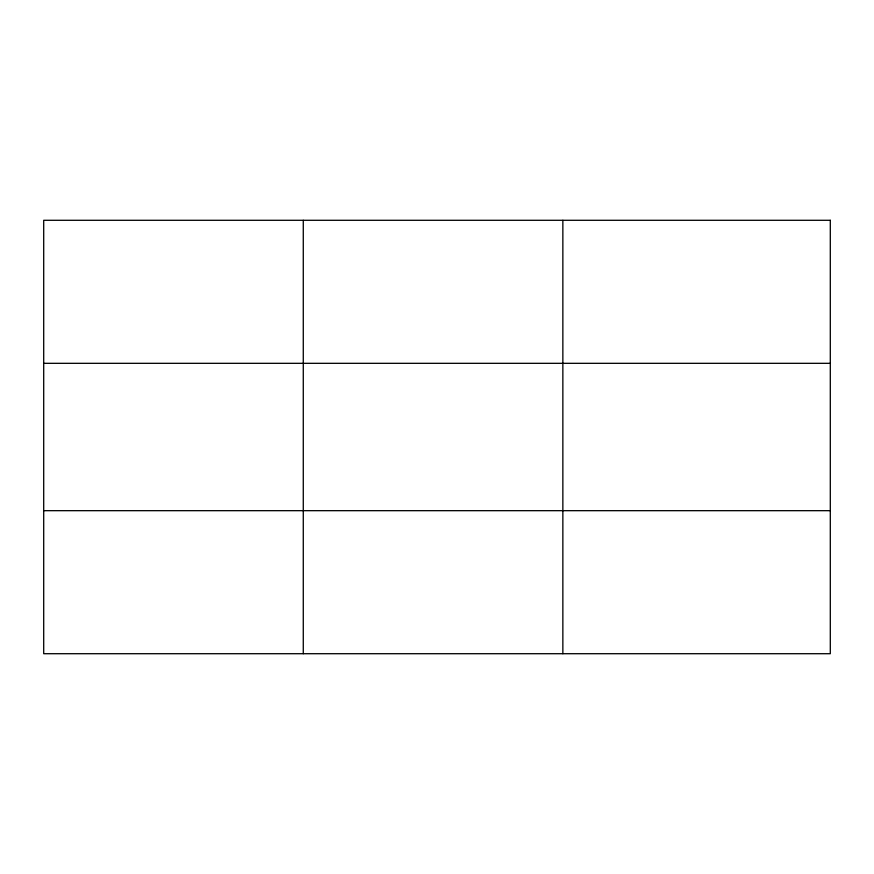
<?xml version="1.0" encoding="UTF-8"?>
<svg xmlns="http://www.w3.org/2000/svg" width="874" height="874" viewBox="0 0 874 874"><rect width="100%" height="100%" fill="white"/><g stroke="black" fill="none" stroke-linecap="round" stroke-linejoin="round"><path stroke-width="1.31" d="M303.278 220.292L303.278 653.708M562.856 220.292L562.856 653.708M43.7 363.322L830.3 363.322M43.7 510.678L830.3 510.678M830.3 220.292L830.3 653.708L43.7 653.708L43.7 220.292L830.3 220.292"/></g></svg>
